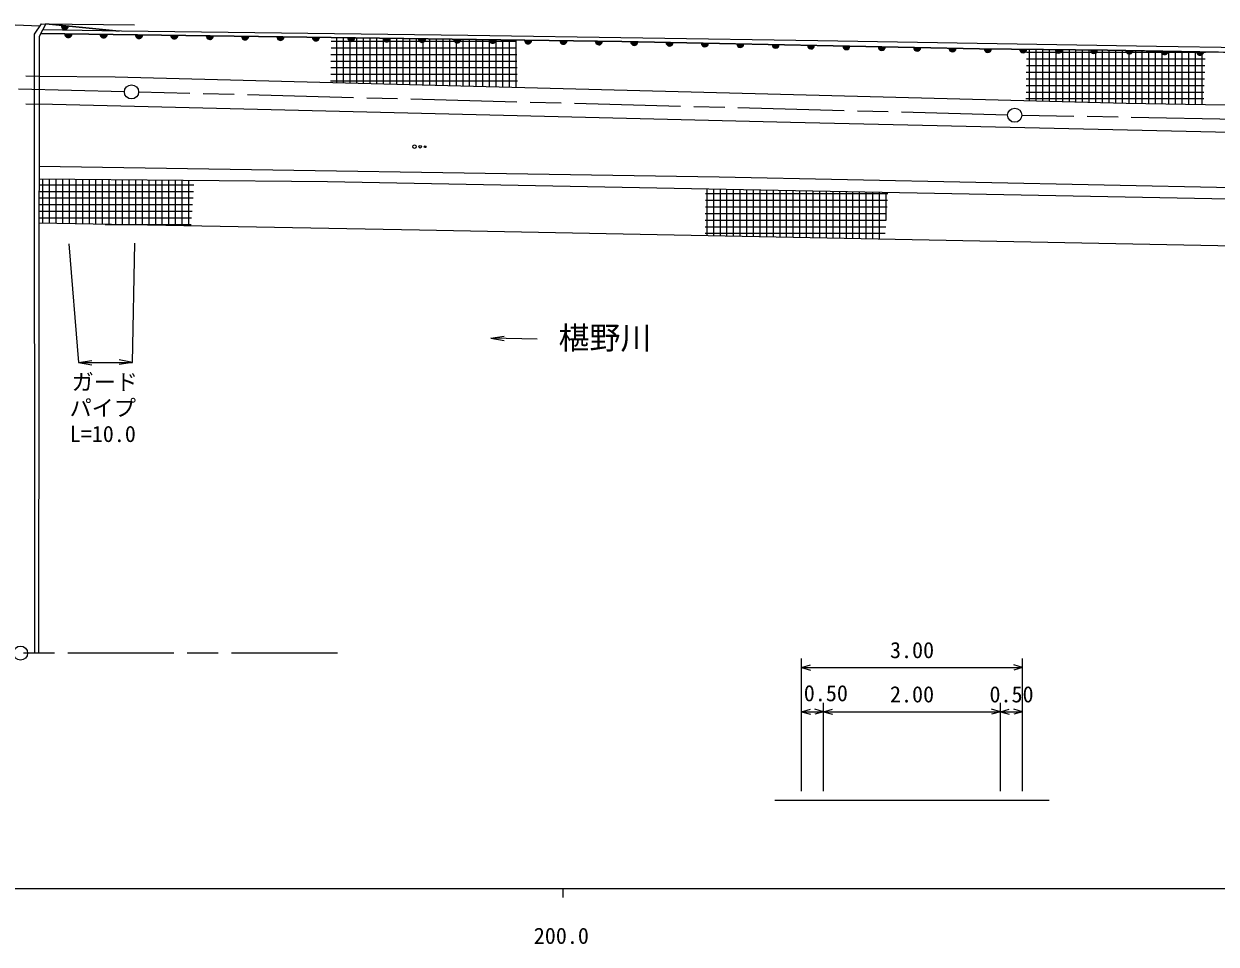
# Model space of a CAD drawing. Units: millimetres, scale not verified. Extents: x 40000 to 680000, y 20000 to 380000.
# Drawn here: x 207064 to 341889, y 198715 to 302770 of the extents above; entities that cross this region are included whole.
import ezdxf
from ezdxf.enums import TextEntityAlignment as Align

# ---------------------------------------------------------------- set-up
doc = ezdxf.new("R2010")
doc.units = ezdxf.units.MM
doc.header["$LTSCALE"] = 1000
doc.linetypes.add('CHAIN', pattern=[18.5, 12, -1.5, 3.5, -1.5])
for name, color, linetype, lineweight in [('M-BGD', 7, 'Continuous', 13), ('M-BMK', 2, 'CHAIN', 13), ('M-BMK-HTXT', 7, 'Continuous', 13), ('M-BMK-SRVR', 3, 'Continuous', 13), ('M-STR-HTXT', 7, 'Continuous', 13), ('M-STR-STR1', 1, 'Continuous', 13), ('M-TTL-BAND', 7, 'Continuous', 13)]:
    doc.layers.add(name, color=color, linetype=linetype, lineweight=lineweight)
doc.layers.add('M-BGD-HTXT', color=7, linetype='Continuous')
doc.styles.add('ＭＳ ゴシック', font='')
doc.styles.get('ＭＳ ゴシック').set_extended_font_data('MS Gothic')

# ---------------------------------------------------------------- blocks, each defined once
blk = doc.blocks.new('ﾌﾟﾛｯﾄﾏｰｸ-02')
at = {"color": 3, "linetype": 'Continuous', "lineweight": 13}
blk.add_circle((0, 0), 0.5, dxfattribs=at)
blk = doc.blocks.new('芝地')
at = {"color": 7, "linetype": 'Continuous', "lineweight": 13}
for centre, radius in [((-0.65, 0), 0.2), ((0, 0), 0.15), ((0.55, 0), 0.1)]:
    blk.add_circle(centre, radius, dxfattribs=at)

msp = doc.modelspace()

# ---------------------------------------------------------------- linework, layer by layer
at = {"layer": 'M-BGD'}
for p, q in [((209022, 302770), (219595, 302666)), ((218104, 301942), (209196, 302098)), ((209560, 302765), (217857, 301947)), ((217857, 301947), (209560, 302765)), ((208961, 301668), (274684, 300767)), ((257279, 301438), (218104, 301942)), ((241816, 300819), (262750, 300819)), ((242475, 296111), (242475, 301208)), ((243225, 296092), (243225, 301198)), ((243975, 296072), (243975, 301188)), ((244725, 296053), (244725, 301178)), ((245475, 296033), (245475, 301167)), ((246225, 296014), (246225, 301157)), ((246975, 295994), (246975, 301147)), ((247725, 295975), (247725, 301136)), ((248475, 295955), (248475, 301126)), ((249225, 295936), (249225, 301116)), ((249975, 295916), (249975, 301106)), ((250725, 295897), (250725, 301095)), ((251475, 295877), (251475, 301085)), ((252225, 295858), (252225, 301075)), ((252975, 295838), (252975, 301064)), ((253725, 295819), (253725, 301054)), ((254475, 295799), (254475, 301044)), ((255225, 295780), (255225, 301034)), ((255975, 295760), (255975, 301023)), ((256725, 295741), (256725, 301013)), ((296858, 300832), (257279, 301438)), ((257475, 295721), (257475, 301003)), ((258225, 295702), (258225, 300992)), ((258975, 295682), (258975, 300982)), ((259725, 295663), (259725, 300972)), ((260475, 295643), (260475, 300961)), ((261225, 295624), (261225, 300951)), ((261975, 295604), (261975, 300941)), ((262725, 295585), (262725, 300931)), ((274684, 300767), (294909, 300356)), ((335125, 300226), (296858, 300832)), ((241794, 299319), (262792, 299319)), ((241805, 300069), (262771, 300069)), ((294909, 300356), (315135, 299945)), ((315135, 299945), (329604, 299809)), ((320453, 299564), (340683, 299564)), ((320789, 294075), (320789, 299892)), ((321539, 294056), (321539, 299885)), ((322289, 294036), (322289, 299878)), ((323039, 294017), (323039, 299871)), ((323789, 293997), (323789, 299864)), ((324539, 293978), (324539, 299857)), ((325289, 293958), (325289, 299849)), ((326039, 293939), (326039, 299842)), ((326789, 293919), (326789, 299835)), ((327539, 293900), (327539, 299828)), ((328289, 293880), (328289, 299821)), ((329039, 293861), (329039, 299814)), ((329604, 299809), (408981, 298373)), ((329789, 293841), (329789, 299805)), ((330539, 293822), (330539, 299792)), ((331289, 293802), (331289, 299778)), ((332039, 293786), (332039, 299765)), ((332789, 293773), (332789, 299751)), ((333539, 293761), (333539, 299738)), ((334289, 293748), (334289, 299724)), ((335039, 293735), (335039, 299710)), ((363900, 299684), (335125, 300226)), ((335789, 293723), (335789, 299697)), ((336539, 293710), (336539, 299683)), ((337289, 293697), (337289, 299670)), ((338039, 293685), (338039, 299656)), ((338789, 293672), (338789, 299643)), ((339539, 293659), (339539, 299629)), ((340289, 293647), (340289, 299615)), ((241783, 298569), (262814, 298569)), ((320432, 298064), (340624, 298064)), ((320443, 298814), (340653, 298814)), ((207275, 296905), (208777, 296871)), ((241761, 297069), (262856, 297069)), ((241772, 297819), (262835, 297819)), ((320422, 297314), (340595, 297314)), ((241749, 296319), (262877, 296319)), ((320402, 295814), (340536, 295814)), ((320412, 296564), (340565, 296564)), ((320382, 294314), (340477, 294314)), ((320392, 295064), (340506, 295064)), ((207275, 293737), (208775, 293680)), ((208768, 284583), (226298, 284583)), ((209223, 280209), (209223, 285218)), ((209973, 280195), (209973, 285211)), ((210723, 280182), (210723, 285203)), ((211473, 280169), (211473, 285196)), ((212223, 280155), (212223, 285188)), ((212973, 280142), (212973, 285181)), ((213723, 280128), (213723, 285173)), ((214473, 280115), (214473, 285165)), ((215223, 280102), (215223, 285158)), ((215973, 280088), (215973, 285150)), ((216723, 280075), (216723, 285143)), ((217473, 280061), (217473, 285135)), ((218223, 280048), (218223, 285127)), ((218973, 280035), (218973, 285120)), ((219723, 280021), (219723, 285112)), ((220473, 280008), (220473, 285105)), ((221223, 279995), (221223, 285097)), ((221973, 279981), (221973, 285090)), ((222723, 279968), (222723, 285082)), ((223473, 279954), (223473, 285074)), ((224223, 279941), (224223, 285067)), ((224973, 279928), (224973, 285059)), ((225723, 279914), (225723, 285052)), ((208768, 283833), (226246, 283833)), ((284136, 283587), (304765, 283587)), ((284323, 278807), (284323, 284075)), ((285073, 278792), (285073, 284060)), ((285823, 278778), (285823, 284046)), ((286573, 278763), (286573, 284032)), ((287323, 278748), (287323, 284018)), ((288073, 278733), (288073, 284003)), ((288823, 278718), (288823, 283989)), ((289573, 278704), (289573, 283975)), ((290323, 278689), (290323, 283960)), ((291073, 278674), (291073, 283946)), ((291823, 278659), (291823, 283932)), ((292573, 278644), (292573, 283917)), ((293323, 278630), (293323, 283903)), ((294073, 278615), (294073, 283889)), ((294823, 278600), (294823, 283874)), ((295573, 278585), (295573, 283860)), ((296323, 278570), (296323, 283846)), ((297073, 278556), (297073, 283832)), ((297823, 278541), (297823, 283817)), ((298573, 278526), (298573, 283803)), ((299323, 278511), (299323, 283789)), ((300073, 278496), (300073, 283774)), ((300823, 278482), (300823, 283760)), ((301573, 278467), (301573, 283746)), ((302323, 278452), (302323, 283731)), ((303073, 278437), (303073, 283717)), ((303823, 278422), (303823, 283703)), ((304573, 280570), (304573, 283689)), ((208767, 283083), (226195, 283083)), ((208767, 282333), (226144, 282333)), ((284127, 282087), (304669, 282087)), ((284132, 282837), (304717, 282837)), ((208765, 280833), (226041, 280833)), ((208766, 281583), (226092, 281583)), ((284118, 280587), (304574, 280587)), ((284123, 281337), (304622, 281337)), ((216269, 280083), (225990, 280083)), ((284109, 279087), (304478, 279087)), ((284113, 279837), (304526, 279837)), ((259872, 267250), (261378, 267465)), ((265108, 267130), (259872, 267250)), ((259872, 267250), (261366, 266965))]:
    msp.add_line(p, q, dxfattribs=at)
for points in [[(315135, 299945), (274684, 300767), (208961, 301668)], [(408981, 298373), (329604, 299809), (315135, 299945)], [(208777, 296871), (217403, 296763), (331702, 293792), (419101, 292316)], [(419053, 289083), (363352, 290037), (293744, 291615), (208775, 293680)], [(372775, 283634), (285674, 285418), (208770, 286656)], [(372778, 282388), (241397, 284893), (208769, 285223)], [(372808, 277062), (251822, 279448), (208765, 280217)]]:
    msp.add_lwpolyline(points, dxfattribs=at)
for centre, radius, start, end in [((211718, 302552), 400, 174.37128, 354.37128), ((211718, 302552), 300, 174.37128, 354.37128), ((211718, 302552), 200, 174.37128, 354.37128), ((211718, 302552), 100, 174.37128, 354.37128), ((212091, 301625), 400, 179.21388, 359.21388), ((212091, 301625), 300, 179.21388, 359.21388), ((212091, 301625), 200, 179.21388, 359.21388), ((212091, 301625), 100, 179.21388, 359.21388), ((216091, 301570), 400, 179.21388, 359.21388), ((216091, 301570), 300, 179.21388, 359.21388), ((216091, 301570), 200, 179.21388, 359.21388), ((216091, 301570), 100, 179.21388, 359.21388), ((220090, 301516), 400, 179.21388, 359.21388), ((220090, 301516), 300, 179.21388, 359.21388), ((220090, 301516), 200, 179.21388, 359.21388), ((220090, 301516), 100, 179.21388, 359.21388), ((224090, 301461), 400, 179.21388, 359.21388), ((224090, 301461), 300, 179.21388, 359.21388), ((224090, 301461), 200, 179.21388, 359.21388), ((224090, 301461), 100, 179.21388, 359.21388), ((228090, 301406), 400, 179.21388, 359.21388), ((228090, 301406), 300, 179.21388, 359.21388), ((228090, 301406), 200, 179.21388, 359.21388), ((228090, 301406), 100, 179.21388, 359.21388), ((232089, 301351), 400, 179.21388, 359.21388), ((232089, 301351), 300, 179.21388, 359.21388), ((232089, 301351), 200, 179.21388, 359.21388), ((232089, 301351), 100, 179.21388, 359.21388), ((236089, 301296), 400, 179.21388, 359.21388), ((236089, 301296), 300, 179.21388, 359.21388), ((236089, 301296), 200, 179.21388, 359.21388), ((236089, 301296), 100, 179.21388, 359.21388), ((240088, 301241), 400, 179.21388, 359.21388), ((240088, 301241), 300, 179.21388, 359.21388), ((240088, 301241), 200, 179.21388, 359.21388), ((240088, 301241), 100, 179.21388, 359.21388), ((244088, 301186), 400, 179.21388, 359.21388), ((244088, 301186), 300, 179.21388, 359.21388), ((244088, 301186), 200, 179.21388, 359.21388), ((244088, 301186), 100, 179.21388, 359.21388), ((248088, 301131), 400, 179.21388, 359.21388), ((248088, 301131), 300, 179.21388, 359.21388), ((248088, 301131), 200, 179.21388, 359.21388), ((248088, 301131), 100, 179.21388, 359.21388), ((252087, 301077), 400, 179.21388, 359.21388), ((252087, 301077), 300, 179.21388, 359.21388), ((252087, 301077), 200, 179.21388, 359.21388), ((252087, 301077), 100, 179.21388, 359.21388), ((256087, 301022), 400, 179.21388, 359.21388), ((256087, 301022), 300, 179.21388, 359.21388), ((256087, 301022), 200, 179.21388, 359.21388), ((256087, 301022), 100, 179.21388, 359.21388), ((260087, 300967), 400, 179.21388, 359.21388), ((260087, 300967), 300, 179.21388, 359.21388), ((260087, 300967), 200, 179.21388, 359.21388), ((260087, 300967), 100, 179.21388, 359.21388), ((264086, 300912), 400, 179.21388, 359.21388), ((264086, 300912), 300, 179.21388, 359.21388), ((264086, 300912), 200, 179.21388, 359.21388), ((264086, 300912), 100, 179.21388, 359.21388), ((268086, 300857), 400, 179.21388, 359.21388), ((268086, 300857), 300, 179.21388, 359.21388), ((268086, 300857), 200, 179.21388, 359.21388), ((268086, 300857), 100, 179.21388, 359.21388), ((272085, 300802), 400, 179.21388, 359.21388), ((272085, 300802), 300, 179.21388, 359.21388), ((272085, 300802), 200, 179.21388, 359.21388), ((272085, 300802), 100, 179.21388, 359.21388), ((276085, 300738), 400, 178.83687, 358.83687), ((276085, 300738), 300, 178.83687, 358.83687), ((276085, 300738), 200, 178.83687, 358.83687), ((276085, 300738), 100, 178.83687, 358.83687), ((280084, 300657), 400, 178.83687, 358.83687), ((280084, 300657), 300, 178.83687, 358.83687), ((280084, 300657), 200, 178.83687, 358.83687), ((280084, 300657), 100, 178.83687, 358.83687), ((284083, 300576), 400, 178.83687, 358.83687), ((284083, 300576), 300, 178.83687, 358.83687), ((284083, 300576), 200, 178.83687, 358.83687), ((284083, 300576), 100, 178.83687, 358.83687), ((288082, 300494), 400, 178.83687, 358.83687), ((288082, 300494), 300, 178.83687, 358.83687), ((288082, 300494), 200, 178.83687, 358.83687), ((288082, 300494), 100, 178.83687, 358.83687), ((292082, 300413), 400, 178.83687, 358.83687), ((292082, 300413), 300, 178.83687, 358.83687), ((292082, 300413), 200, 178.83687, 358.83687), ((292082, 300413), 100, 178.83687, 358.83687), ((296081, 300332), 400, 178.83687, 358.83687), ((296081, 300332), 300, 178.83687, 358.83687), ((296081, 300332), 200, 178.83687, 358.83687), ((296081, 300332), 100, 178.83687, 358.83687), ((300080, 300251), 400, 178.83687, 358.83687), ((300080, 300251), 300, 178.83687, 358.83687), ((300080, 300251), 200, 178.83687, 358.83687), ((300080, 300251), 100, 178.83687, 358.83687), ((304079, 300170), 400, 178.83687, 358.83687), ((304079, 300170), 300, 178.83687, 358.83687), ((304079, 300170), 200, 178.83687, 358.83687), ((304079, 300170), 100, 178.83687, 358.83687), ((308078, 300088), 400, 178.83687, 358.83687), ((308078, 300088), 300, 178.83687, 358.83687), ((308078, 300088), 200, 178.83687, 358.83687), ((308078, 300088), 100, 178.83687, 358.83687), ((312077, 300007), 400, 178.83687, 358.83687), ((312077, 300007), 300, 178.83687, 358.83687), ((312077, 300007), 200, 178.83687, 358.83687), ((312077, 300007), 100, 178.83687, 358.83687), ((316077, 299936), 400, 179.45972, 359.45972), ((316077, 299936), 300, 179.45972, 359.45972), ((316077, 299936), 200, 179.45972, 359.45972), ((316077, 299936), 100, 179.45972, 359.45972), ((320077, 299899), 400, 179.45972, 359.45972), ((320077, 299899), 300, 179.45972, 359.45972), ((320077, 299899), 200, 179.45972, 359.45972), ((320077, 299899), 100, 179.45972, 359.45972), ((324076, 299861), 400, 179.45972, 359.45972), ((324076, 299861), 300, 179.45972, 359.45972), ((324076, 299861), 200, 179.45972, 359.45972), ((324076, 299861), 100, 179.45972, 359.45972), ((328076, 299823), 400, 179.45972, 359.45972), ((328076, 299823), 300, 179.45972, 359.45972), ((328076, 299823), 200, 179.45972, 359.45972), ((328076, 299823), 100, 179.45972, 359.45972), ((332076, 299764), 400, 178.96339, 358.96339), ((332076, 299764), 300, 178.96339, 358.96339), ((332076, 299764), 200, 178.96339, 358.96339), ((332076, 299764), 100, 178.96339, 358.96339), ((336075, 299692), 400, 178.96339, 358.96339), ((336075, 299692), 300, 178.96339, 358.96339), ((336075, 299692), 200, 178.96339, 358.96339), ((336075, 299692), 100, 178.96339, 358.96339), ((340074, 299619), 400, 178.96339, 358.96339), ((340074, 299619), 300, 178.96339, 358.96339), ((340074, 299619), 200, 178.96339, 358.96339), ((340074, 299619), 100, 178.96339, 358.96339)]:
    msp.add_arc(centre, radius, start, end, dxfattribs=at)
at = {"layer": 'M-BMK'}
for p, q in [((218439, 295094), (120123, 297578)), ((318309, 292461), (220038, 295053)), ((418275, 290549), (319908, 292424)), ((242535, 231609), (170849, 231632))]:
    msp.add_line(p, q, dxfattribs=at)
at = {"layer": 'M-BMK-HTXT'}
msp.add_lwpolyline([(292000, 215000), (295000, 215000), (297500, 215000), (317500, 215000), (320000, 215000), (323000, 215000)], dxfattribs=at)
at = {"layer": 'M-STR-HTXT'}
for p, q in [((213262, 264493), (214765, 264718)), ((213262, 264493), (214757, 264218)), ((219355, 264493), (217851, 264268)), ((219355, 264493), (217859, 264768)), ((295000, 216000), (295000, 231000)), ((320000, 216000), (320000, 231000)), ((295000, 230000), (296000, 230300)), ((295000, 230000), (320000, 230000)), ((295000, 230000), (296000, 229700)), ((320000, 230000), (319000, 230300)), ((320000, 230000), (319000, 229700)), ((295000, 216000), (295000, 226000)), ((295000, 225000), (296000, 225300)), ((297500, 225000), (296500, 225300)), ((297500, 216000), (297500, 226000)), ((297500, 216000), (297500, 226000)), ((297500, 225000), (298500, 225300)), ((317500, 225000), (316500, 225300)), ((317500, 216000), (317500, 226000)), ((317500, 216000), (317500, 226000)), ((317500, 225000), (318500, 225300)), ((320000, 225000), (319000, 225300)), ((320000, 216000), (320000, 226000)), ((295000, 225000), (297500, 225000)), ((295000, 225000), (296000, 224700)), ((297500, 225000), (296500, 224700)), ((297500, 225000), (317500, 225000)), ((297500, 225000), (298500, 224700)), ((317500, 225000), (316500, 224700)), ((317500, 225000), (320000, 225000)), ((317500, 225000), (318500, 224700)), ((320000, 225000), (319000, 224700))]:
    msp.add_line(p, q, dxfattribs=at)
msp.add_lwpolyline([(212134, 277880), (213262, 264493), (219355, 264493), (219606, 277972)], dxfattribs=at)
at = {"layer": 'M-STR-STR1'}
for p, q in [((204207, 302733), (208862, 302532)), ((209022, 302770), (208246, 301613)), ((209560, 302765), (208780, 301337)), ((208246, 301613), (208258, 231620)), ((208780, 301337), (208731, 231620))]:
    msp.add_line(p, q, dxfattribs=at)
at = {"layer": 'M-TTL-BAND'}
for p, q in [((40000, 205000), (579000, 205000)), ((268000, 205000), (268000, 204000))]:
    msp.add_line(p, q, dxfattribs=at)

# ---------------------------------------------------------------- block references
at = {"layer": 'M-BGD', "xscale": 1000, "yscale": 1000}
msp.add_blockref('芝地', (251883, 288877), dxfattribs=at)
at = {"layer": 'M-BMK-SRVR', "xscale": 1600, "yscale": 1600, "rotation": 90}
for p in [(219239, 295074), (319109, 292440), (206692, 231620)]:
    msp.add_blockref('ﾌﾟﾛｯﾄﾏｰｸ-02', p, dxfattribs=at)

# ---------------------------------------------------------------- texts
at = {"layer": 'M-BGD-HTXT', "style": 'ＭＳ ゴシック'}
msp.add_text('椹野川', height=2566, dxfattribs=at).set_placement((272777, 267266), align=Align.MIDDLE_CENTER)
at = {"layer": 'M-STR-HTXT', "style": 'ＭＳ ゴシック'}
for s, p in [('ガード', (216218, 262275)), ('パイプ', (215991, 259335)), ('L=10.0', (215991, 256406))]:
    msp.add_text(s, height=1833, dxfattribs=at).set_placement(p, align=Align.MIDDLE_CENTER)
for s, p in [('3.00', (307500, 230500)), ('0.50', (297755, 225627)), ('2.00', (307500, 225500)), ('0.50', (318750, 225500))]:
    msp.add_text(s, height=1833, dxfattribs=at).set_placement(p, align=Align.BOTTOM_CENTER)
at = {"layer": 'M-TTL-BAND', "style": 'ＭＳ ゴシック'}
msp.add_text('200.0', height=1833, dxfattribs=at).set_placement((267844, 198195), align=Align.BOTTOM_CENTER)

doc.saveas('drawing.dxf')
